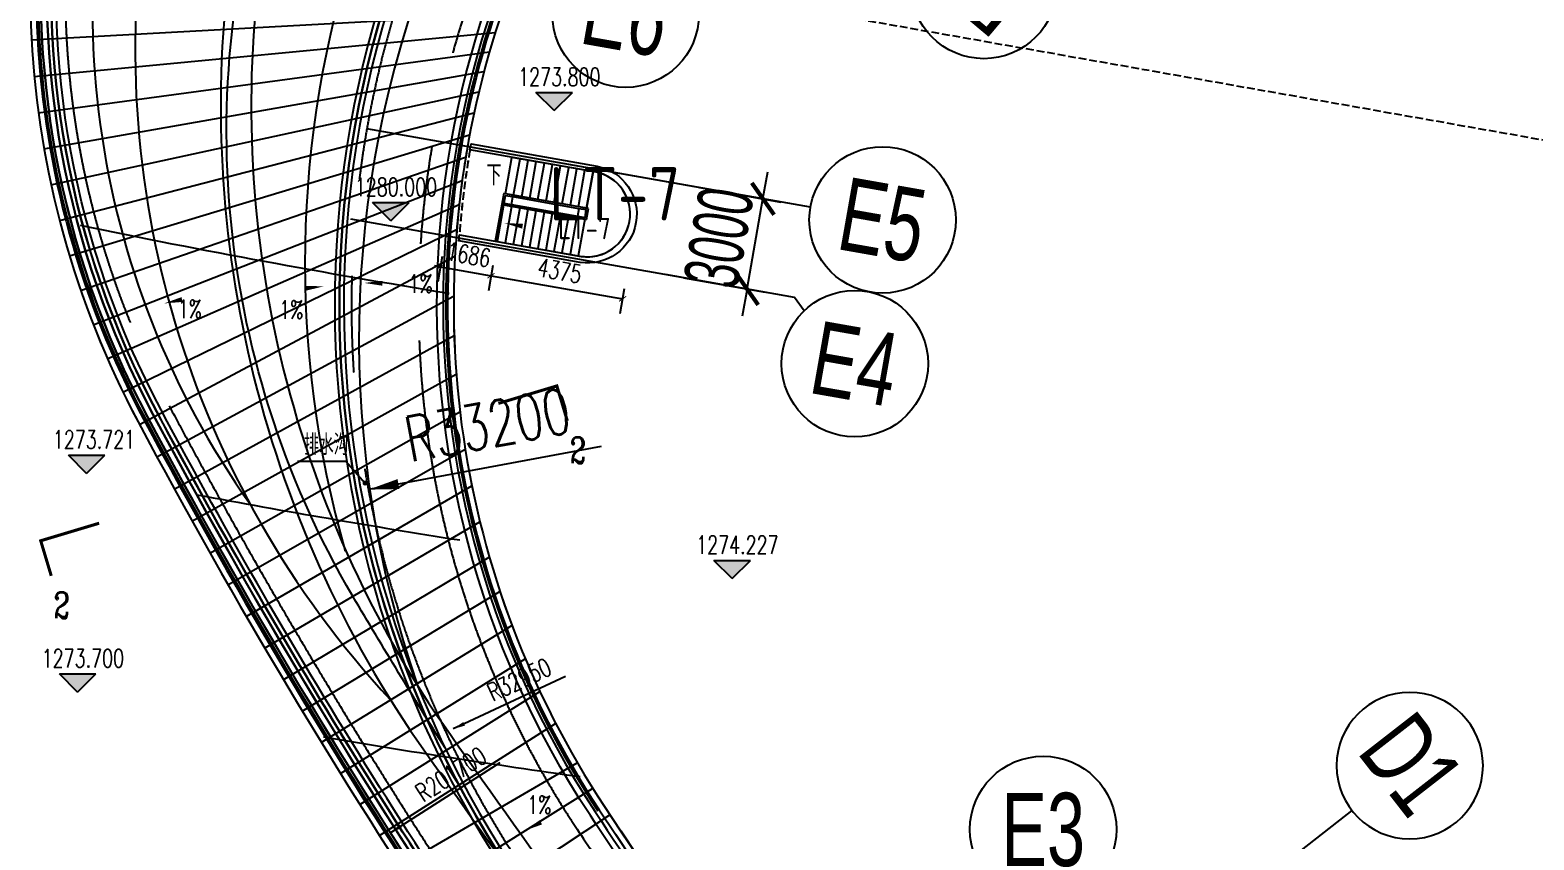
# Model space of a CAD drawing. Extents: x 36903891 to 38126251, y 2073392 to 2924740.
# Drawn here: x 36929301 to 36978582, y 2177933 to 2204471 of the extents above; entities that cross this region are included whole.
import ezdxf
from ezdxf.enums import TextEntityAlignment as Align
from ezdxf.xclip import XClip

# ---------------------------------------------------------------- set-up
doc = ezdxf.new("R2010")
doc.units = 0
doc.header["$LTSCALE"] = 1000
doc.header["$XCLIPFRAME"] = 0
for name, pattern in [('__DASH', [0.35, 0.25, -0.1]), ('CENTER', [2, 1.25, -0.25, 0.25, -0.25]), ('CENTER2', [28.575, 19.05, -3.175, 3.175, -3.175])]:
    doc.linetypes.add(name, pattern=pattern)
doc.layers.get('0').update_dxf_attribs({"color": 8})
doc.layers.get('Defpoints').update_dxf_attribs({"color": 8})
for name, color, linetype in [('#幕墙线-平面', 8, 'Continuous'), ('#文字', 8, 'Continuous'), ('#标注', 8, 'Continuous'), ('#轴线', 8, 'CENTER2'), ('A-AL-E', 8, 'Continuous'), ('A-DIMS', 8, 'Continuous'), ('A-DIMS-ELEV', 8, 'Continuous'), ('A-DIMS-LEAD', 8, 'Continuous'), ('A-DIMS-SYMB', 8, 'Continuous'), ('A-FLOR', 8, 'Continuous'), ('A-FLOR-UNDR', 8, '__DASH'), ('A-GRID', 8, 'CENTER'), ('A-NOTE', 8, 'Continuous'), ('A-ROOF-DRAN', 8, 'Continuous'), ('A-STRS', 8, 'Continuous'), ('A-STRS-HRAL', 8, 'Continuous'), ('A-TEXT-150', 8, 'Continuous'), ('A-TEXT-500', 8, 'Continuous'), ('DIM', 8, 'Continuous'), ('周边建筑', 8, 'Continuous')]:
    doc.layers.add(name, color=color, linetype=linetype)
doc.styles.add('#文字', font='jrs.shx', dxfattribs={"width": 0.7, "bigfont": 'hztxt.shx'})
doc.styles.add('_TCH_DIM', font='SIMPLEX', dxfattribs={"bigfont": 'GBCBIG'})
doc.styles.add('_TCH_DIM_T3', font='SIMPLEX', dxfattribs={"width": 0.705882, "bigfont": 'GBCBIG'})
doc.styles.add('_TCH_LABEL', font='COMPLEX', dxfattribs={"bigfont": 'GBCBIG'})
doc.styles.add('JHZX', font='jrs.shx', dxfattribs={"width": 0.6, "bigfont": 'jhz.shx'})
doc.styles.get("Standard").update_dxf_attribs({"font": 'xd-hzs.shx', "bigfont": 'xd-hztxt.shx'})
doc.dimstyles.new('_TCH_ARCH&&200', dxfattribs={"dimtxt": 595, "dimasz": 200, "dimexe": 500, "dimexo": 600, "dimgap": 252.5, "dimtad": 1, "dimdec": 0, "dimzin": 0, "dimdsep": 46, "dimtxsty": '_TCH_DIM_T3', "dimblk": 'ARCHTICK', "dimcen": 0.09, "dimclrt": 4, "dimazin": 2, "dimtfac": 1, "dimtdec": 0, "dimtix": 1, "dimtmove": 2, "dimatfit": 3, "dimfxl": 200, "dimtolj": 1, "dimtzin": 0, "dimarcsym": 0})
doc.dimstyles.new('_TCH_ARROW&&200', dxfattribs={"dimtxt": 595, "dimasz": 400, "dimexe": 500, "dimexo": 600, "dimgap": 252.5, "dimtad": 1, "dimdec": 0, "dimzin": 0, "dimdsep": 46, "dimtxsty": '_TCH_DIM_T3', "dimcen": 0.09, "dimclrt": 4, "dimazin": 2, "dimtfac": 1, "dimtdec": 0, "dimtix": 1, "dimtmove": 2, "dimatfit": 3, "dimfxl": 200, "dimtolj": 1, "dimtzin": 0, "dimarcsym": 0})
doc.dimstyles.new('JZBZ-600', dxfattribs={"dimscale": 600, "dimtxt": 3, "dimasz": 1.5, "dimexe": 1, "dimexo": 1, "dimgap": 0.5, "dimtad": 1, "dimdec": 0, "dimdsep": 46, "dimtxsty": 'JHZX', "dimblk1": 'ARCHTICK', "dimblk2": 'ARCHTICK', "dimsah": 1, "dimcen": 0, "dimclrd": 1, "dimclre": 1, "dimclrt": 2, "dimadec": 1, "dimazin": 2, "dimtfac": 1, "dimtdec": 0, "dimtix": 1, "dimtmove": 0, "dimatfit": 3, "dimfxl": 1, "dimtolj": 1, "dimlwd": -1, "dimlwe": -1, "dimarcsym": 1})

# ---------------------------------------------------------------- blocks, each defined once
blk = doc.blocks.new('_ARCHTICK')
at = {"color": 0, "linetype": 'ByBlock', "const_width": 0.15}
blk.add_lwpolyline([(-0.5, -0.5), (0.5, 0.5)], dxfattribs=at)
blk = doc.blocks.new('*D247')
at = {"layer": '#标注', "transparency": 16777216}
for p, q in [((36622758, 2830965), (36622915, 2831851)), ((36620678, 2831331), (36623349, 2830860)), ((36622237, 2828010), (36622758, 2830965)), ((36620157, 2828377), (36622828, 2827906)), ((36622237, 2828010), (36622081, 2827124))]:
    blk.add_line(p, q, dxfattribs=at)
at = {"layer": 'Defpoints', "color": 0, "transparency": 16777216}
for p in [(36620087, 2831436), (36622758, 2830965), (36619566, 2828481)]:
    blk.add_point(p, dxfattribs=at)
at = {"layer": '#标注', "transparency": 16777216, "xscale": 900, "yscale": 900, "zscale": 900}
for p, rotation in [((36622758, 2830965), 260.0000000000743), ((36622237, 2828010), 80.0000000000743)]:
    blk.add_blockref('_ARCHTICK', p, dxfattribs=dict(at, rotation=rotation))
at = {"layer": '#标注', "transparency": 16777216, "insert": (36621316, 2829696), "char_height": 1800, "attachment_point": 5, "rotation": 80, "style": 'JHZX'}
blk.add_mtext('\\A1;3000', dxfattribs=at)
blk = doc.blocks.new('*D251')
at = {"layer": '#标注', "transparency": 16777216}
for p, q in [((36641532, 2854442), (36641610, 2852207)), ((36648998, 2853657), (36648457, 2851487))]:
    blk.add_line(p, q, dxfattribs=at)
blk.add_arc((36642474, 2827488), 25334, 76, 92, dxfattribs=at)
at = {"layer": 'Defpoints', "color": 0, "transparency": 16777216}
for p in [(36641511, 2855042), (36649143, 2854239), (36646291, 2852533), (36642474, 2827488)]:
    blk.add_point(p, dxfattribs=at)
at = {"layer": '#标注', "transparency": 16777216, "xscale": 900, "yscale": 900, "zscale": 900}
for p, rotation in [((36641590, 2852806), 182.0000000000207), ((36648602, 2852069), 345.9999999999717)]:
    blk.add_blockref('_ARCHTICK', p, dxfattribs=dict(at, rotation=rotation))
at = {"layer": '#标注', "transparency": 16777216, "insert": (36645247, 2853877), "char_height": 1800, "attachment_point": 5, "rotation": 354, "style": 'JHZX'}
blk.add_mtext('\\A1;16°', dxfattribs=at)
blk = doc.blocks.new('*D252')
at = {"layer": '#标注', "transparency": 16777216}
for p, q in [((36641532, 2854442), (36641610, 2852207)), ((36634139, 2853138), (36634831, 2851011))]:
    blk.add_line(p, q, dxfattribs=at)
blk.add_arc((36642474, 2827488), 25334, 92, 108, dxfattribs=at)
at = {"layer": 'Defpoints', "color": 0, "transparency": 16777216}
for p in [(36641511, 2855042), (36633954, 2853709), (36639240, 2852615), (36642474, 2827488)]:
    blk.add_point(p, dxfattribs=at)
at = {"layer": '#标注', "transparency": 16777216, "xscale": 900, "yscale": 900, "zscale": 900}
for p, rotation in [((36641590, 2852806), 2.000000000030333), ((36634645, 2851582), 198.000000000002)]:
    blk.add_blockref('_ARCHTICK', p, dxfattribs=dict(at, rotation=rotation))
at = {"layer": '#标注', "transparency": 16777216, "insert": (36637866, 2853619), "char_height": 1800, "attachment_point": 5, "rotation": 10, "style": 'JHZX'}
blk.add_mtext('\\A1;16°', dxfattribs=at)
blk = doc.blocks.new('*D253')
at = {"layer": '#标注', "transparency": 16777216}
for p, q in [((36634139, 2853138), (36634831, 2851011)), ((36627392, 2849848), (36628643, 2847993))]:
    blk.add_line(p, q, dxfattribs=at)
blk.add_arc((36642474, 2827488), 25334, 108, 124, dxfattribs=at)
at = {"layer": 'Defpoints', "color": 0, "transparency": 16777216}
for p in [(36633954, 2853709), (36632440, 2850750), (36627057, 2850345), (36642474, 2827488)]:
    blk.add_point(p, dxfattribs=at)
at = {"layer": '#标注', "transparency": 16777216, "xscale": 900, "yscale": 900, "zscale": 900}
for p, rotation in [((36634645, 2851582), 17.99999999999601), ((36628307, 2848491), 213.9999999999862)]:
    blk.add_blockref('_ARCHTICK', p, dxfattribs=dict(at, rotation=rotation))
at = {"layer": '#标注', "transparency": 16777216, "insert": (36630842, 2851337), "char_height": 1800, "attachment_point": 5, "rotation": 26, "style": 'JHZX'}
blk.add_mtext('\\A1;16°', dxfattribs=at)
blk = doc.blocks.new('*D254')
at = {"layer": '#标注', "transparency": 16777216}
for p, q in [((36627392, 2849848), (36628643, 2847993)), ((36621813, 2844824), (36623527, 2843387))]:
    blk.add_line(p, q, dxfattribs=at)
blk.add_arc((36642474, 2827488), 25334, 124, 140, dxfattribs=at)
at = {"layer": 'Defpoints', "color": 0, "transparency": 16777216}
for p in [(36627057, 2850345), (36626416, 2847083), (36621354, 2845210), (36642474, 2827488)]:
    blk.add_point(p, dxfattribs=at)
at = {"layer": '#标注', "transparency": 16777216, "xscale": 900, "yscale": 900, "zscale": 900}
for p, rotation in [((36628307, 2848491), 33.99999999993458), ((36623067, 2843772), 229.9999999999206)]:
    blk.add_blockref('_ARCHTICK', p, dxfattribs=dict(at, rotation=rotation))
at = {"layer": '#标注', "transparency": 16777216, "insert": (36624719, 2847207), "char_height": 1800, "attachment_point": 5, "rotation": 42, "style": 'JHZX'}
blk.add_mtext('\\A1;16°', dxfattribs=at)
blk = doc.blocks.new('*D255')
at = {"layer": '#标注', "transparency": 16777216}
for p, q in [((36648998, 2853657), (36647490, 2847606)), ((36621813, 2844824), (36626591, 2840816))]:
    blk.add_line(p, q, dxfattribs=at)
blk.add_arc((36642474, 2827488), 21334, 76, 140, dxfattribs=at)
at = {"layer": 'Defpoints', "color": 0, "transparency": 16777216}
for p in [(36649143, 2854239), (36639751, 2848647), (36621354, 2845210), (36642474, 2827488)]:
    blk.add_point(p, dxfattribs=at)
at = {"layer": '#标注', "transparency": 16777216, "xscale": 900, "yscale": 900, "zscale": 900}
for p, rotation in [((36647635, 2848188), 345.9999999999686), ((36626131, 2841201), 229.9999999999744)]:
    blk.add_blockref('_ARCHTICK', p, dxfattribs=dict(at, rotation=rotation))
at = {"layer": '#标注', "transparency": 16777216, "insert": (36635510, 2848919), "char_height": 1800, "attachment_point": 5, "rotation": 18, "style": 'JHZX'}
blk.add_mtext('\\A1;64°', dxfattribs=at)
blk = doc.blocks.new('*D271')
at = {"layer": '#标注', "transparency": 16777216}
for p, q in [((36640703, 2878185), (36640703, 2878185)), ((36654746, 2876710), (36654746, 2876710))]:
    blk.add_line(p, q, dxfattribs=at)
blk.add_arc((36642474, 2827488), 50128, 76, 92, dxfattribs=at)
at = {"layer": 'Defpoints', "color": 0, "transparency": 16777216}
for p in [(36640724, 2877586), (36650027, 2877044), (36654601, 2876127), (36642474, 2827488)]:
    blk.add_point(p, dxfattribs=at)
at = {"layer": '#标注', "transparency": 16777216, "xscale": 900, "yscale": 900, "zscale": 900}
for p, rotation in [((36640724, 2877586), 182.0000000000223), ((36654601, 2876127), 345.9999999999833)]:
    blk.add_blockref('_ARCHTICK', p, dxfattribs=dict(at, rotation=rotation))
at = {"layer": '#标注', "transparency": 16777216, "insert": (36647839, 2878535), "char_height": 1800, "attachment_point": 5, "rotation": 354, "style": 'JHZX'}
blk.add_mtext('\\A1;16°', dxfattribs=at)
blk = doc.blocks.new('*D272')
at = {"layer": '#标注', "transparency": 16777216}
for p, q in [((36640745, 2876986), (36640745, 2876986)), ((36627169, 2874592), (36627169, 2874592))]:
    blk.add_line(p, q, dxfattribs=at)
blk.add_arc((36642474, 2827488), 50128, 92, 108, dxfattribs=at)
at = {"layer": 'Defpoints', "color": 0, "transparency": 16777216}
for p in [(36640724, 2877586), (36636075, 2877206), (36626983, 2875163), (36642474, 2827488)]:
    blk.add_point(p, dxfattribs=at)
at = {"layer": '#标注', "transparency": 16777216, "xscale": 900, "yscale": 900, "zscale": 900}
for p, rotation in [((36640724, 2877586), 2.000000000013616), ((36626983, 2875163), 197.9999999999927)]:
    blk.add_blockref('_ARCHTICK', p, dxfattribs=dict(at, rotation=rotation))
at = {"layer": '#标注', "transparency": 16777216, "insert": (36633561, 2878037), "char_height": 1800, "attachment_point": 5, "rotation": 10, "style": 'JHZX'}
blk.add_mtext('\\A1;16°', dxfattribs=at)
blk = doc.blocks.new('*D79')
at = {"layer": '#标注', "transparency": 16777216}
for p, q in [((36627169, 2874592), (36627169, 2874592)), ((36614778, 2868549), (36614778, 2868549))]:
    blk.add_line(p, q, dxfattribs=at)
blk.add_arc((36642474, 2827488), 50128, 108, 124, dxfattribs=at)
at = {"layer": 'Defpoints', "color": 0, "transparency": 16777216}
for p in [(36626983, 2875163), (36622619, 2873517), (36614442, 2869046), (36642474, 2827488)]:
    blk.add_point(p, dxfattribs=at)
at = {"layer": '#标注', "transparency": 16777216, "xscale": 900, "yscale": 900, "zscale": 900}
for p, rotation in [((36626983, 2875163), 17.99999999999255), ((36614442, 2869046), 214.0000000000137)]:
    blk.add_blockref('_ARCHTICK', p, dxfattribs=dict(at, rotation=rotation))
at = {"layer": '#标注', "transparency": 16777216, "insert": (36619973, 2873622), "char_height": 1800, "attachment_point": 5, "rotation": 26, "style": 'JHZX'}
blk.add_mtext('\\A1;16°', dxfattribs=at)
blk = doc.blocks.new('*D80')
at = {"layer": '#标注', "transparency": 16777216}
for p, q in [((36614107, 2869544), (36614107, 2869544)), ((36603614, 2860096), (36603614, 2860096))]:
    blk.add_line(p, q, dxfattribs=at)
blk.add_arc((36642474, 2827488), 50128, 124, 140, dxfattribs=at)
at = {"layer": 'Defpoints', "color": 0, "transparency": 16777216}
for p in [(36614442, 2869046), (36610701, 2866261), (36604073, 2859710), (36642474, 2827488)]:
    blk.add_point(p, dxfattribs=at)
at = {"layer": '#标注', "transparency": 16777216, "xscale": 900, "yscale": 900, "zscale": 900}
for p, rotation in [((36614442, 2869046), 34.00000000001366), ((36604073, 2859710), 229.9999999999929)]:
    blk.add_blockref('_ARCHTICK', p, dxfattribs=dict(at, rotation=rotation))
at = {"layer": '#标注', "transparency": 16777216, "insert": (36608128, 2865632), "char_height": 1800, "attachment_point": 5, "rotation": 42, "style": 'JHZX'}
blk.add_mtext('\\A1;16°', dxfattribs=at)
blk = doc.blocks.new('*D81')
at = {"layer": '#标注', "transparency": 16777216}
for p, q in [((36654746, 2876710), (36655714, 2880591)), ((36603614, 2860096), (36600549, 2862667))]:
    blk.add_line(p, q, dxfattribs=at)
blk.add_arc((36642474, 2827488), 54128, 76, 140, dxfattribs=at)
at = {"layer": 'Defpoints', "color": 0, "transparency": 16777216}
for p in [(36635565, 2881174), (36654601, 2876127), (36604073, 2859710), (36642474, 2827488)]:
    blk.add_point(p, dxfattribs=at)
at = {"layer": '#标注', "transparency": 16777216, "xscale": 900, "yscale": 900, "zscale": 900}
for p, rotation in [((36655568, 2880009), 345.9999999999802), ((36601009, 2862281), 229.9999999999992)]:
    blk.add_blockref('_ARCHTICK', p, dxfattribs=dict(at, rotation=rotation))
at = {"layer": '#标注', "transparency": 16777216, "insert": (36625376, 2880108), "char_height": 1800, "attachment_point": 5, "rotation": 18, "style": 'JHZX'}
blk.add_mtext('\\A1;64°', dxfattribs=at)
blk = doc.blocks.new('*U52')
blk.add_line((20, 0), (20, 0))
blk.add_circle((24, 0), 4)
at = {"style": 'JHZX', "width": 0.75}
blk.add_attdef('AXES', text='', height=4, dxfattribs=at).set_placement((24, 0), align=Align.MIDDLE_CENTER)
blk = doc.blocks.new('*U49')
blk.add_line((20, 0), (0, 0))
blk.add_circle((24, 0), 4)
at = {"style": 'JHZX', "width": 0.75}
blk.add_attdef('AXES', text='', height=4, dxfattribs=at).set_placement((24, 0), align=Align.MIDDLE_CENTER)
blk = doc.blocks.new('*U279')
blk.add_line((20, 0), (20, 0))
blk.add_circle((24, 0), 4)
at = {"style": 'JHZX', "width": 0.75}
blk.add_attdef('AXES', text='', height=4, dxfattribs=at).set_placement((24, 0), align=Align.MIDDLE_CENTER)
blk = doc.blocks.new('*U51')
blk.add_line((0, -20), (0, 0))
blk.add_circle((0, -24), 4)
at = {"style": 'JHZX', "width": 0.75}
blk.add_attdef('AXES', text='', height=4, dxfattribs=at).set_placement((0, -24), align=Align.MIDDLE_CENTER)
blk = doc.blocks.new('DOTE-11')
at = {"layer": '#轴线'}
for p, q in [((36621081, 2831260), (36609778, 2833253)), ((36620290, 2828353), (36609257, 2830299))]:
    blk.add_line(p, q, dxfattribs=at)
for points in [[(36619930, 2865401, 0.466577), (36603298, 2824183, 0.186907), (36713200, 2729400)], [(36649692, 2857636, 0.680187), (36616601, 2810411, 0.162818), (36714738, 2733523)], [(36617041, 2848829, 0.331816), (36614765, 2809199, 0.162774), (36713969, 2731462)]]:
    blk.add_lwpolyline(points, format="xyb", dxfattribs=at)
blk.add_arc((36780599, 2918657), 146600, 324.5, 183.99981, dxfattribs=at)
blk = doc.blocks.new('A$C80b62fe7')
at = {"layer": '#幕墙线-平面'}
for points in [[(-74927, 212941), (-57762, 210069, -0.411969), (-57227, 209325, 0.102544), (-54791, 156654, -0.395718), (-60498, 146282), (-89972, 136705, 0.466577), (-107264, 93853, 0.049695), (-85011, 60537, -0.410623), (-85222, 58227), (-90819, 53508)], [(-74884, 213198), (-57719, 210325, -0.411969), (-56971, 209284, 0.102544), (-54539, 156718, -0.395718), (-60417, 146035), (-89892, 136458, 0.466577), (-107034, 93975, 0.049695), (-84810, 60702, -0.410623), (-85054, 58028), (-90652, 53309)]]:
    blk.add_lwpolyline(points, format="xyb", dxfattribs=at)
for centre, radius, start, end in [((-80687, 107390), 28076, 104.9772, 215.3502), ((-67073, 97698), 30110, 113.138, 213.4267), ((-67073, 97698), 29850, 113.138, 213.4267), ((-76076, 106041), 31284, 170.3835, 222.9074), ((-67754, 104206), 36804, 170.0937, 213.7951), ((-67750, 104208), 35809, 170.1127, 213.7938), ((-67659, 99037), 34142, 161.9114, 196.0136), ((-65522, 96568), 34506, 158.7174, 199.2085), ((432565, 455317), 647023, 214.98925, 217.499399), ((432565, 455317), 648023, 214.98925, 217.499399), ((71052, 188867), 195350, 213.4267, 249.3814)]:
    blk.add_arc(centre, radius, start, end, dxfattribs=at)
blk = doc.blocks.new('DASWQE')
at = {"layer": '#幕墙线-平面', "ltscale": 10}
for points in [[(-181812, -82490), (-166415, -81644)], [(-181722, -83687), (-166612, -82252)], [(-181585, -84879), (-166800, -82879)], [(-181400, -86064), (-166980, -83525)], [(-181169, -87242), (-167148, -84194)], [(-180891, -88409), (-167306, -84884)], [(-180566, -89564), (-167450, -85598)], [(-180196, -90706), (-167581, -86336)], [(-179781, -91831), (-167696, -87098)], [(-179321, -92940), (-167794, -87887)], [(-178818, -94029), (-167873, -88703)], [(-178271, -95097), (-167933, -89582)], [(-177703, -96154), (-167974, -90890)], [(-177129, -97208), (-167958, -92175)], [(-176549, -98258), (-167888, -93439)], [(-175962, -99305), (-167768, -94681)], [(-175369, -100349), (-167597, -95901)], [(-174770, -101388), (-167380, -97101)], [(-174165, -102425), (-167116, -98279)], [(-173554, -103457), (-166807, -99436)], [(-172936, -104486), (-166456, -100571)], [(-172312, -105511), (-166062, -101684)], [(-171683, -106533), (-165626, -102775)], [(-171047, -107551), (-165151, -103843)], [(-170405, -108564), (-164635, -104888)], [(-169757, -109575), (-163925, -106181)], [(-169104, -110581), (-163419, -107019)], [(-168444, -111583), (-162858, -107883)]]:
    blk.add_lwpolyline(points, dxfattribs=at)
at = {"layer": 'DIM', "ltscale": 10}
blk.add_blockref('A$C80b62fe7', (-71047, -188863), dxfattribs=at)
blk = doc.blocks.new('LT-7')
at = {"layer": 'A-DIMS-ELEV'}
blk.add_hatch(color=256, dxfattribs=at).paths.add_polyline_path([(35478133, 2830201), (35477533, 2830801), (35478733, 2830801)])
for p, q in [((35481883, 2831023), (35481840, 2830777)), ((35481840, 2830777), (35482086, 2830733)), ((35482129, 2830980), (35481883, 2831023)), ((35482086, 2830733), (35482129, 2830980))]:
    blk.add_line(p, q)
blk.add_lwpolyline([(35484252, 2830351), (35484499, 2830308), (35484542, 2830554), (35484296, 2830597)], close=True)
for p, q in [((35478133, 2830201), (35477533, 2830801)), ((35477533, 2830801), (35478733, 2830801)), ((35478133, 2830201), (35478733, 2830801))]:
    blk.add_line(p, q, dxfattribs=at)
at = {"layer": 'A-DIMS-SYMB'}
blk.add_lwpolyline([(35481861, 2831674, 0, 0, 0), (35485303, 2831067, 0, 0, 0), (35485038, 2829565, 0, 0, 0), (35481862, 2830125, 0, 160, 0), (35482453, 2830021, 0, 0, 0)], format="xyseb", dxfattribs=at)
at = {"layer": 'A-FLOR-UNDR'}
blk.add_lwpolyline([(35480383, 2829739, -0.023733), (35480729, 2832521, -0.022089)], format="xyb", dxfattribs=at)
at = {"layer": 'A-STRS'}
for p, q in [((35481894, 2831082), (35482104, 2832279)), ((35484763, 2831810), (35482104, 2832279)), ((35482159, 2831035), (35482370, 2832232)), ((35482425, 2830988), (35482636, 2832185)), ((35482691, 2830941), (35482902, 2832138)), ((35482957, 2830894), (35483168, 2832091)), ((35483223, 2830848), (35483434, 2832044)), ((35483489, 2830801), (35483700, 2831997)), ((35483755, 2830754), (35483966, 2831950)), ((35484021, 2830707), (35484232, 2831903)), ((35484287, 2830660), (35484498, 2831857)), ((35484552, 2830613), (35484763, 2831810)), ((35484763, 2831810), (35484552, 2830613)), ((35484823, 2831799), (35484763, 2831810)), ((35481834, 2831092), (35481559, 2829532)), ((35481840, 2830777), (35481618, 2829521)), ((35481840, 2830777), (35481829, 2830718)), ((35481840, 2830777), (35481829, 2830718)), ((35484612, 2830603), (35481834, 2831092)), ((35484296, 2830597), (35482129, 2830980)), ((35484296, 2830597), (35482129, 2830980)), ((35481829, 2830718), (35481745, 2830241)), ((35481829, 2830718), (35484547, 2830238)), ((35482095, 2830671), (35481884, 2829474)), ((35482086, 2830733), (35484252, 2830351)), ((35482086, 2830733), (35484252, 2830351)), ((35482361, 2830624), (35482150, 2829427)), ((35482627, 2830577), (35482416, 2829380)), ((35482893, 2830530), (35482682, 2829334)), ((35483159, 2830483), (35482948, 2829287)), ((35483425, 2830436), (35483214, 2829240)), ((35483691, 2830389), (35483480, 2829193)), ((35483956, 2830343), (35483745, 2829146)), ((35484222, 2830296), (35484011, 2829099)), ((35484488, 2830249), (35484277, 2829052)), ((35484488, 2830249), (35484277, 2829052)), ((35484499, 2830308), (35484542, 2830554)), ((35484542, 2830554), (35484499, 2830308)), ((35484499, 2830308), (35484499, 2830308)), ((35484499, 2830308), (35484499, 2830308)), ((35484542, 2830554), (35484542, 2830554)), ((35484542, 2830554), (35484542, 2830554)), ((35484547, 2830238), (35484612, 2830603)), ((35481745, 2830241), (35481618, 2829521)), ((35481618, 2829521), (35481559, 2829532)), ((35481618, 2829521), (35484277, 2829052)), ((35484277, 2829052), (35484336, 2829042))]:
    blk.add_line(p, q, dxfattribs=at)
blk.add_arc((35484579, 2830421), 1400, 260, 80, dxfattribs=at)
at = {"layer": 'A-STRS-HRAL'}
blk.add_lwpolyline([(35484862, 2831792), (35480729, 2832521, -0.001692), (35480764, 2832718), (35484897, 2831989, -0.984142), (35484341, 2828838), (35480369, 2829538, -0.001701), (35480383, 2829739), (35484376, 2829035, 0.972094), (35484862, 2831792)], format="xyb", dxfattribs=at)
at = {"layer": 'A-DIMS-ELEV', "style": '_TCH_DIM', "width": 0.705882}
blk.add_text('1280.000', height=595, dxfattribs=at).set_placement((35476953, 2831011))
at = {"layer": 'A-DIMS-SYMB', "style": '_TCH_DIM'}
blk.add_text('下', height=675, dxfattribs=at).set_placement((35481274, 2831361))
blk = doc.blocks.new('*D326')
at = {"layer": 'A-DIMS', "lineweight": -2, "transparency": 16777216}
for p, q in [((39142602, 1926644), (39142733, 1926374)), ((39138840, 1924472), (39139007, 1924223))]:
    blk.add_line(p, q, dxfattribs=at)
blk.add_arc((39156252, 1898656), 31339, 116.7313, 123.2687, dxfattribs=at)
at = {"layer": 'A-DIMS', "transparency": 16777216}
for points in [[(39142126, 1926706), (39142185, 1926586), (39142514, 1926824)], [(39139098, 1924804), (39139024, 1924915), (39138728, 1924638)]]:
    blk.add_solid(points, dxfattribs=at)
at = {"layer": 'Defpoints', "color": 0, "transparency": 16777216}
for p in [(39142339, 1927183), (39141219, 1926154), (39138504, 1924969), (39156252, 1898656)]:
    blk.add_point(p, dxfattribs=at)
at = {"layer": 'A-DIMS', "transparency": 16777216, "insert": (39140308, 1926273), "char_height": 595, "attachment_point": 5, "rotation": 30, "style": '_TCH_DIM_T3'}
blk.add_mtext('\\A1;8°', dxfattribs=at)
blk = doc.blocks.new('*D411')
at = {"layer": 'A-DIMS', "lineweight": -2, "transparency": 16777216}
for p, q in [((39125967, 1899897), (39125770, 1899932)), ((39126026, 1900229), (39125880, 1899405)), ((39125967, 1899897), (39127627, 1899604)), ((39127686, 1899936), (39127541, 1899112)), ((39127627, 1899604), (39127824, 1899569))]:
    blk.add_line(p, q, dxfattribs=at)
at = {"layer": 'Defpoints', "color": 0, "transparency": 16777216}
for p in [(39126130, 1900820), (39127790, 1900527), (39127627, 1899604)]:
    blk.add_point(p, dxfattribs=at)
at = {"layer": 'A-DIMS', "lineweight": -2, "transparency": 16777216, "xscale": 200, "yscale": 200, "zscale": 200}
for p, rotation in [((39125967, 1899897), 349.9999983880684), ((39127627, 1899604), 169.9999983880684)]:
    blk.add_blockref('_ARCHTICK', p, dxfattribs=dict(at, rotation=rotation))
at = {"layer": 'A-DIMS', "transparency": 16777216, "insert": (39126893, 1900292), "char_height": 595, "attachment_point": 5, "rotation": 350, "style": '_TCH_DIM_T3'}
blk.add_mtext('\\A1;1686', dxfattribs=at)
blk = doc.blocks.new('*D412')
at = {"layer": 'A-DIMS', "lineweight": -2, "transparency": 16777216}
for p, q in [((39127686, 1899936), (39127541, 1899112)), ((39127627, 1899604), (39131936, 1898845)), ((39131994, 1899177), (39131849, 1898352))]:
    blk.add_line(p, q, dxfattribs=at)
at = {"layer": 'Defpoints', "color": 0, "transparency": 16777216}
for p in [(39127790, 1900527), (39132098, 1899767), (39131936, 1898845)]:
    blk.add_point(p, dxfattribs=at)
at = {"layer": 'A-DIMS', "lineweight": -2, "transparency": 16777216, "xscale": 200, "yscale": 200, "zscale": 200}
for p, rotation in [((39127627, 1899604), 169.999998388058), ((39131936, 1898845), 349.999998388058)]:
    blk.add_blockref('_ARCHTICK', p, dxfattribs=dict(at, rotation=rotation))
at = {"layer": 'A-DIMS', "transparency": 16777216, "insert": (39129877, 1899766), "char_height": 595, "attachment_point": 5, "rotation": 350, "style": '_TCH_DIM_T3'}
blk.add_mtext('\\A1;4375', dxfattribs=at)
blk = doc.blocks.new('ZW-5001')
at = {"layer": '#标注'}
for points in [[(36624104.4, 2827290.9), (36623792.9, 2827735.9), (36619566.2, 2828481.2)], [(36617458.1, 2822849.4), (36610813.4, 2821617.3), (36609830.2, 2821434.9)]]:
    blk.add_lwpolyline(points, dxfattribs=at)
blk.add_lwpolyline([(36610813.4, 2821617.3, 330, 0, 0), (36609830.2, 2821434.9, 0, 0, 0)], format="xyseb", dxfattribs=at)
ref = blk.add_blockref('*U51', (36618966.7, 2847213.6), dxfattribs=dict(at, xscale=600.0000000000002, yscale=600.0000000000002, rotation=49.99750524705043))
ref.add_attrib('AXES', 'E7', dxfattribs={"layer": '0', "height": 2400, "rotation": 49.99751, "style": '#文字', "width": 0.7}).set_placement((36629997.3, 2837957), align=Align.MIDDLE_CENTER)
ref = blk.add_blockref('*U279', (36604077.7, 2839526.5), dxfattribs=dict(at, xscale=599.9999999999999, yscale=599.9999999999999, rotation=349.9598118331399))
ref.add_attrib('AXES', 'E6', dxfattribs={"layer": '0', "height": 2400, "rotation": 349.95981, "style": '#文字', "width": 0.7}).set_placement((36618257.1, 2837016.1), align=Align.MIDDLE_CENTER)
ref = blk.add_blockref('*U49', (36612496.1, 2832774.1), dxfattribs=dict(at, xscale=600, yscale=600, rotation=350.0000000000147))
ref.add_attrib('AXES', 'E5', dxfattribs={"layer": '0', "height": 2400, "rotation": 350, "style": '#文字', "width": 0.7}).set_placement((36626677.4, 2830273.5), align=Align.MIDDLE_CENTER)
ref = blk.add_blockref('*U52', (36611587.4, 2828062.2), dxfattribs=dict(at, xscale=600, yscale=600, zscale=600, rotation=350.0000000000147))
ref.add_attrib('AXES', 'E4', dxfattribs={"layer": '0', "height": 2400, "rotation": 350, "style": '#文字', "width": 0.7}).set_placement((36625768.6, 2825561.7), align=Align.MIDDLE_CENTER)
ref = blk.add_blockref('*U51', (36632588.2, 2803552.1), dxfattribs=dict(at, xscale=-599.9999999999997, yscale=599.9999999999997, rotation=127.8710757422673))
ref.add_attrib('AXES', 'D1', dxfattribs={"layer": '0', "height": 2400, "rotation": 307.87108, "style": '#文字', "width": 0.7}).set_placement((36644018.6, 2812441.2), align=Align.MIDDLE_CENTER)
ref = blk.add_blockref('*U52', (36617540.5, 2810298.9), dxfattribs=dict(at, xscale=600.0000000000001, yscale=600.0000000000001, zscale=600.0000000000001))
ref.add_attrib('AXES', 'E3', dxfattribs={"layer": '0', "height": 2400, "style": '#文字', "width": 0.7}).set_placement((36631940.5, 2810298.9), align=Align.MIDDLE_CENTER)
ref = blk.add_blockref('*U51', (36637247, 2797799.4), dxfattribs=dict(at, xscale=-599.9999999999998, yscale=599.9999999999997, rotation=130.1332760388091))
ref.add_attrib('AXES', 'D2', dxfattribs={"layer": '0', "height": 2400, "rotation": 310.13328, "style": '#文字', "width": 0.7}).set_placement((36648317.6, 2807132.8), align=Align.MIDDLE_CENTER)
at = {"layer": '#文字', "style": '_TCH_DIM', "width": 0.705882}
blk.add_text('R33200', height=1487.5, rotation=10.50538, dxfattribs=at).set_placement((36611197.8, 2822330.6))
at = {"layer": '#标注'}
for base, p1, p2, picture, middle in [((36635564.7, 2881173.6), (36654600.8, 2876127.3), (36604073.3, 2859710), '*D81', (36625376.3, 2880108.4)), ((36650027.3, 2877044), (36654600.8, 2876127.3), (36640724.2, 2877585.8), '*D271', (36647838.9, 2878535.2)), ((36636075.2, 2877206.3), (36640724.2, 2877585.8), (36626983.2, 2875162.9), '*D272', (36633560.6, 2878036.6)), ((36622618.9, 2873516.7), (36626983.2, 2875162.9), (36614442.4, 2869046.3), '*D79', (36619972.9, 2873621.6)), ((36610700.9, 2866260.9), (36614442.4, 2869046.3), (36604073.3, 2859710), '*D80', (36608128.5, 2865632.5)), ((36639240, 2852614.7), (36641511.5, 2855041.6), (36633954, 2853709), '*D252', (36637866.1, 2853618.8)), ((36646291.1, 2852532.6), (36649143.5, 2854239.5), (36641511.5, 2855041.6), '*D251', (36645247.2, 2853876.5)), ((36639750.6, 2848647.4), (36649143.5, 2854239.5), (36621353.7, 2845210), '*D255', (36635510.4, 2848919)), ((36632439.5, 2850750), (36633954, 2853709), (36627056.6, 2850344.9), '*D253', (36630842.1, 2851336.5)), ((36626416.4, 2847083.1), (36627056.6, 2850344.9), (36621353.7, 2845210), '*D254', (36624719.2, 2847206.6))]:
    dim = blk.add_angular_dim_3p(base=base, center=(36642473.7, 2827488.2), p1=p1, p2=p2, dimstyle='JZBZ-600', override={"dimclrd": 256, "dimclre": 256, "dimclrt": 256}, dxfattribs=at)
    dim.commit()
    dim.dimension.update_dxf_attribs({"geometry": picture, "text_midpoint": middle})
dim = blk.add_aligned_dim(p1=(36619566.2, 2828481.2), p2=(36620087.1, 2831435.6), distance=-2712.3, dimstyle='JZBZ-600', override={"dimclrd": 256, "dimclre": 256, "dimclrt": 256}, dxfattribs=at)
dim.commit()
dim.dimension.update_dxf_attribs({"geometry": '*D247', "text_midpoint": (36621316, 2829695.8)})
blk = doc.blocks.new('FDGFH')
at = {"layer": 'A-FLOR'}
blk.add_blockref('ZW-5001', (-36780599, -2918657), dxfattribs=at)
at = {"layer": 'A-GRID'}
blk.add_blockref('DOTE-11', (-36780599, -2918657), dxfattribs=at)
blk = doc.blocks.new('CXVFG')
at = {"layer": 'A-DIMS-ELEV'}
for points in [[(39129694, 1905012), (39129094, 1905612), (39130294, 1905612)], [(39114374.6, 1893126.1), (39113774.6, 1893726.1), (39114974.6, 1893726.1)], [(39135529.1, 1889675.8), (39134929.1, 1890275.8), (39136129.1, 1890275.8)], [(39114079.6, 1885959.6), (39113479.6, 1886559.6), (39114679.6, 1886559.6)]]:
    blk.add_hatch(color=256, dxfattribs=at).paths.add_polyline_path(points)
at = {"layer": 'A-AL-E'}
for points in [[(39148399, 2013898.9), (39165563.7, 2011026.3, -0.4119686), (39166098.3, 2010282.9, 0.1025442), (39168534.9, 1957611.7, -0.3957181), (39162828.1, 1947240), (39133353.2, 1937663, 0.4665772), (39116061.7, 1894810.5, 0.049695), (39138315, 1861494.5, -0.4106234), (39138104.1, 1859185), (39132506.4, 1854465.6)], [(39148432, 2014096.2), (39165596.7, 2011223.6, -0.4119686), (39166295.8, 2010251.4, 0.1025442), (39168728.6, 1957661.3, -0.3957181), (39162889.9, 1947049.8), (39133415, 1937472.8, 0.4665772), (39116238.2, 1894904.6, 0.049695), (39138469.4, 1861621.5, -0.4106234), (39138233, 1859032.1), (39132635.3, 1854312.7)]]:
    blk.add_lwpolyline(points, format="xyb", dxfattribs=at)
for centre, radius, start, end in [((39156252.4, 1898656.2), 30050, 113.15704, 213.4267), ((39156252.4, 1898656.2), 29850, 113.13802, 213.4267), ((39294377.2, 1989825.2), 195550, 213.426702, 249.381548), ((39294377.2, 1989825.2), 195350, 213.426702, 249.381401)]:
    blk.add_arc(centre, radius, start, end, dxfattribs=at)
at = {"layer": 'A-DIMS'}
for points in [[(39130063.5, 1886464.3), (39126743.4, 1884918.6), (39126380.8, 1884749.8)], [(39127917.9, 1883637.3), (39124668, 1881564.1), (39124330.8, 1881349)]]:
    blk.add_lwpolyline(points, dxfattribs=at)
for points in [[(39126743.4, 1884918.6, 132, 0, 0), (39126380.8, 1884749.8, 0, 0, 0)], [(39124668, 1881564.1, 132, 0, 0), (39124330.8, 1881349, 0, 0, 0)]]:
    blk.add_lwpolyline(points, format="xyseb", dxfattribs=at)
at = {"layer": 'A-DIMS-ELEV'}
for p, q in [((39129694, 1905012), (39129094, 1905612)), ((39129094, 1905612), (39130294, 1905612)), ((39129694, 1905012), (39130294, 1905612)), ((39114374.6, 1893126.1), (39113774.6, 1893726.1)), ((39113774.6, 1893726.1), (39114974.6, 1893726.1)), ((39114374.6, 1893126.1), (39114974.6, 1893726.1)), ((39135529.1, 1889675.8), (39134929.1, 1890275.8)), ((39134929.1, 1890275.8), (39136129.1, 1890275.8)), ((39135529.1, 1889675.8), (39136129.1, 1890275.8)), ((39114079.6, 1885959.6), (39113479.6, 1886559.6)), ((39113479.6, 1886559.6), (39114679.6, 1886559.6)), ((39114079.6, 1885959.6), (39114679.6, 1886559.6))]:
    blk.add_line(p, q, dxfattribs=at)
at = {"layer": 'A-DIMS-LEAD'}
for p, q in [((39122868.5, 1893516.7), (39121285.7, 1893516.7)), ((39123495.3, 1892808), (39122868.5, 1893516.7))]:
    blk.add_line(p, q, dxfattribs=at)
at = {"layer": 'A-DIMS-LEAD', "const_width": 80}
blk.add_lwpolyline([(39123521.8, 1892778.1, 1), (39123468.8, 1892838, 1)], format="xyb", close=True, dxfattribs=at)
at = {"layer": 'A-DIMS-SYMB'}
for points in [[(39120538.7, 1899085.8, 0, 0, 0), (39122144.1, 1899254, 0, 160, 0), (39121547.4, 1899191.5, 0, 0, 0)], [(39124712.7, 1899343.6, 0, 0, 0), (39123469.5, 1899365.9, 0, 160, 0), (39124069.4, 1899355.2, 0, 0, 0)], [(39118375.7, 1899010.8, 0, 0, 0), (39116912.9, 1898696.1, 0, 160, 0), (39117499.5, 1898822.3, 0, 0, 0)], [(39129738.9, 1881942.1, 0, 0, 0), (39128728.8, 1881416.9, 0, 160, 0), (39129261.1, 1881693.6, 0, 0, 0)]]:
    blk.add_lwpolyline(points, format="xyseb", dxfattribs=at)
at = {"layer": 'A-DIMS-SYMB', "const_width": 100}
for points in [[(39127867, 1895417.7), (39129782.6, 1895992.4), (39130127.5, 1894843.1)], [(39113214.1, 1889768.7), (39112869.2, 1890918.1), (39114784.9, 1891492.8)]]:
    blk.add_lwpolyline(points, dxfattribs=at)
at = {"layer": 'A-FLOR-UNDR'}
blk.add_lwpolyline([(39113102.4, 1912702.6), (39198102.4, 1897702.6)], dxfattribs=at)
for radius, start, end in [(29850, 170.19195, 175.57522), (29750, 170.1926, 175.594)]:
    blk.add_arc((39156252.4, 1898656.2), radius, start, end, dxfattribs=at)
at = {"layer": 'A-ROOF-DRAN'}
for points in [[(39126122.3, 1884127.7, -0.0072984), (39123108.8, 1889083.9, -0.4794648), (39139724.2, 1932898.6), (39176327.8, 1944791.8)], [(39130398.4, 1920350.3, 0.3318161), (39128084.9, 1880064.4, 0.013056), (39134040.8, 1871534, 0.013056)], [(39130509.5, 1920257.1, 0.3318161), (39128205.9, 1880144.3, 0.0130569), (39134157.9, 1871619.5, 0.0130569)], [(39130517.1, 1920250.7, 0.3318161), (39128214.3, 1880149.8, 0.013057), (39134166, 1871625.4, 0.013057)], [(39130628.2, 1920157.5, 0.3318161), (39128335.3, 1880229.6, 0.0130579), (39134283.1, 1871710.9, 0.0130579)], [(39131279.6, 1871744.7, -0.03428), (39116675.1, 1895137.4, -0.1547985), (39113443.9, 1912653.4)], [(39131293.3, 1871742.9, -0.0342917), (39116683.9, 1895142.1, -0.1547927), (39113453.8, 1912651.5)], [(39131491, 1871717.1, -0.0344619), (39116811.9, 1895210.3, -0.1547074), (39113596.4, 1912623.8)]]:
    blk.add_lwpolyline(points, format="xyb", dxfattribs=at)
at = {"layer": 'A-STRS-HRAL'}
blk.add_lwpolyline([(39120308.4, 1928686.3, 0.3125496), (39116370.6, 1894975.1, 0.0474722), (39137455.1, 1863103.7), (39137610.7, 1863229.3, -0.0474722), (39116547.1, 1895069.2, -0.3125941), (39120461.7, 1928557.7), (39120308.4, 1928686.3)], format="xyb", dxfattribs=at)
for points in [[(39120461.7, 1928557.7, 0.3125941), (39116547.1, 1895069.2, 0.049695), (39138739.8, 1861843.8, -0.1582545), (39139236.5, 1860579.3), (39139035.7, 1860585.4, 0.155915), (39138585.3, 1861716.8, -0.049695), (39116370.6, 1894975.1, -0.3125496), (39120308.4, 1928686.3)], [(39132900.5, 1918120.3), (39133053.7, 1917991.7, 0.3308974), (39131047.7, 1882020, 0.028699), (39144467.2, 1864025.8), (39144314.2, 1863897, -0.0286994), (39130880.8, 1881909.8, -0.3309034)]]:
    blk.add_lwpolyline(points, format="xyb", close=True, dxfattribs=at)
at = {"layer": '周边建筑'}
for points in [[(39126254.6, 1899016.7, -0.0105044), (39114169.8, 1901246.4)], [(39117984.2, 1892427.1, 0.0072873), (39126601.6, 1890942.7, 0.0072873)], [(39122133.1, 1884489.7, 0.0069208), (39130547, 1883189, 0.0058297)]]:
    blk.add_lwpolyline(points, format="xyb", dxfattribs=at)
at = {"layer": 'A-STRS'}
blk.add_blockref('LT-7', (3646206.7, -928797.1), dxfattribs=at)
at = {"layer": 'A-DIMS', "style": '_TCH_DIM', "width": 0.705882}
for s, rotation, p in [('R32950', 24.96382, (39127690.5, 1885638.1)), ('R201700', 32.53466, (39125404.6, 1882333.5))]:
    blk.add_text(s, height=595, rotation=rotation, dxfattribs=at).set_placement(p)
at = {"layer": 'A-DIMS-ELEV', "style": '_TCH_DIM', "width": 0.705882}
for s, p in [('1273.800', (39128514, 1905822)), ('1273.721', (39113266.6, 1893936.1)), ('1274.227', (39134349.1, 1890485.8)), ('1273.700', (39112899.6, 1886769.6))]:
    blk.add_text(s, height=595, dxfattribs=at).set_placement(p)
at = {"layer": 'A-DIMS-SYMB', "width": 0.705882}
for s, height, style, p in [('1%', 595, '_TCH_DIM', (39124922.7, 1899042.4)), ('1%', 595, '_TCH_DIM', (39117358.5, 1898216.5)), ('1%', 595, '_TCH_DIM', (39120682.7, 1898192.4)), ('2', 850, '_TCH_LABEL', (39130214.8, 1893460.2)), ('2', 850, '_TCH_LABEL', (39113301.4, 1888385.9)), ('1%', 595, '_TCH_DIM', (39128813.3, 1881965.2))]:
    blk.add_text(s, height=height, dxfattribs=dict(at, style=style)).set_placement(p)
at = {"layer": 'A-NOTE', "style": '_TCH_DIM'}
blk.add_text('排水沟', height=675.18, dxfattribs=at).set_placement((39121495.7, 1893726.7))
at = {"layer": 'A-TEXT-150'}
blk.add_text('LT-7', height=700, dxfattribs=at).set_placement((39129824.8, 1900799.7))
at = {"layer": 'A-TEXT-500'}
blk.add_text('LT-7', height=1750, dxfattribs=at).set_placement((39129526.8, 1901413))
at = {"layer": 'A-DIMS'}
dim = blk.add_angular_dim_3p(base=(39141218.6, 1926154), center=(39156252.4, 1898656.2), p1=(39142338.9, 1927183.2), p2=(39138504.1, 1924969.2), dimstyle='_TCH_ARROW&&200', override={"dimclrd": 256, "dimclre": 256, "dimclrt": 256, "dimtfill": 0, "dimtfillclr": 256}, dxfattribs=at)
dim.commit()
dim.dimension.update_dxf_attribs({"geometry": '*D326', "text_midpoint": (39140307.8, 1926273)})
for p1, p2, picture, middle in [((39126130, 1900819.8), (39127790.2, 1900527.1), '*D411', (39126892.9, 1900292.2)), ((39127790.2, 1900527.1), (39132098.4, 1899767.4), '*D412', (39129877.1, 1899766))]:
    dim = blk.add_aligned_dim(p1=p1, p2=p2, distance=-937.1, dimstyle='_TCH_ARCH&&200', override={"dimclrd": 256, "dimclre": 256, "dimclrt": 256}, dxfattribs=at)
    dim.commit()
    dim.dimension.update_dxf_attribs({"geometry": picture, "text_midpoint": middle})
blk = doc.blocks.new('JUTEWR')
at = {"layer": 'A-STRS-HRAL'}
blk.add_blockref('DASWQE', (36747505, 2929437), dxfattribs=at)
at = {"layer": 'DIM'}
for name, p in [('FDGFH', (36747510, 2929431)), ('CXVFG', (-2546868, 939616))]:
    blk.add_blockref(name, p, dxfattribs=at)

msp = doc.modelspace()

# ---------------------------------------------------------------- block references
at = {"layer": 'DIM'}
ref = msp.add_blockref('JUTEWR', (363648.3, -642797.5), dxfattribs=at)
XClip(ref).set_block_clipping_path([(36540243.0880557299, 2702892.0700622862), (36938694.1744792983, 3117037.741362222)])

doc.saveas('drawing.dxf')
